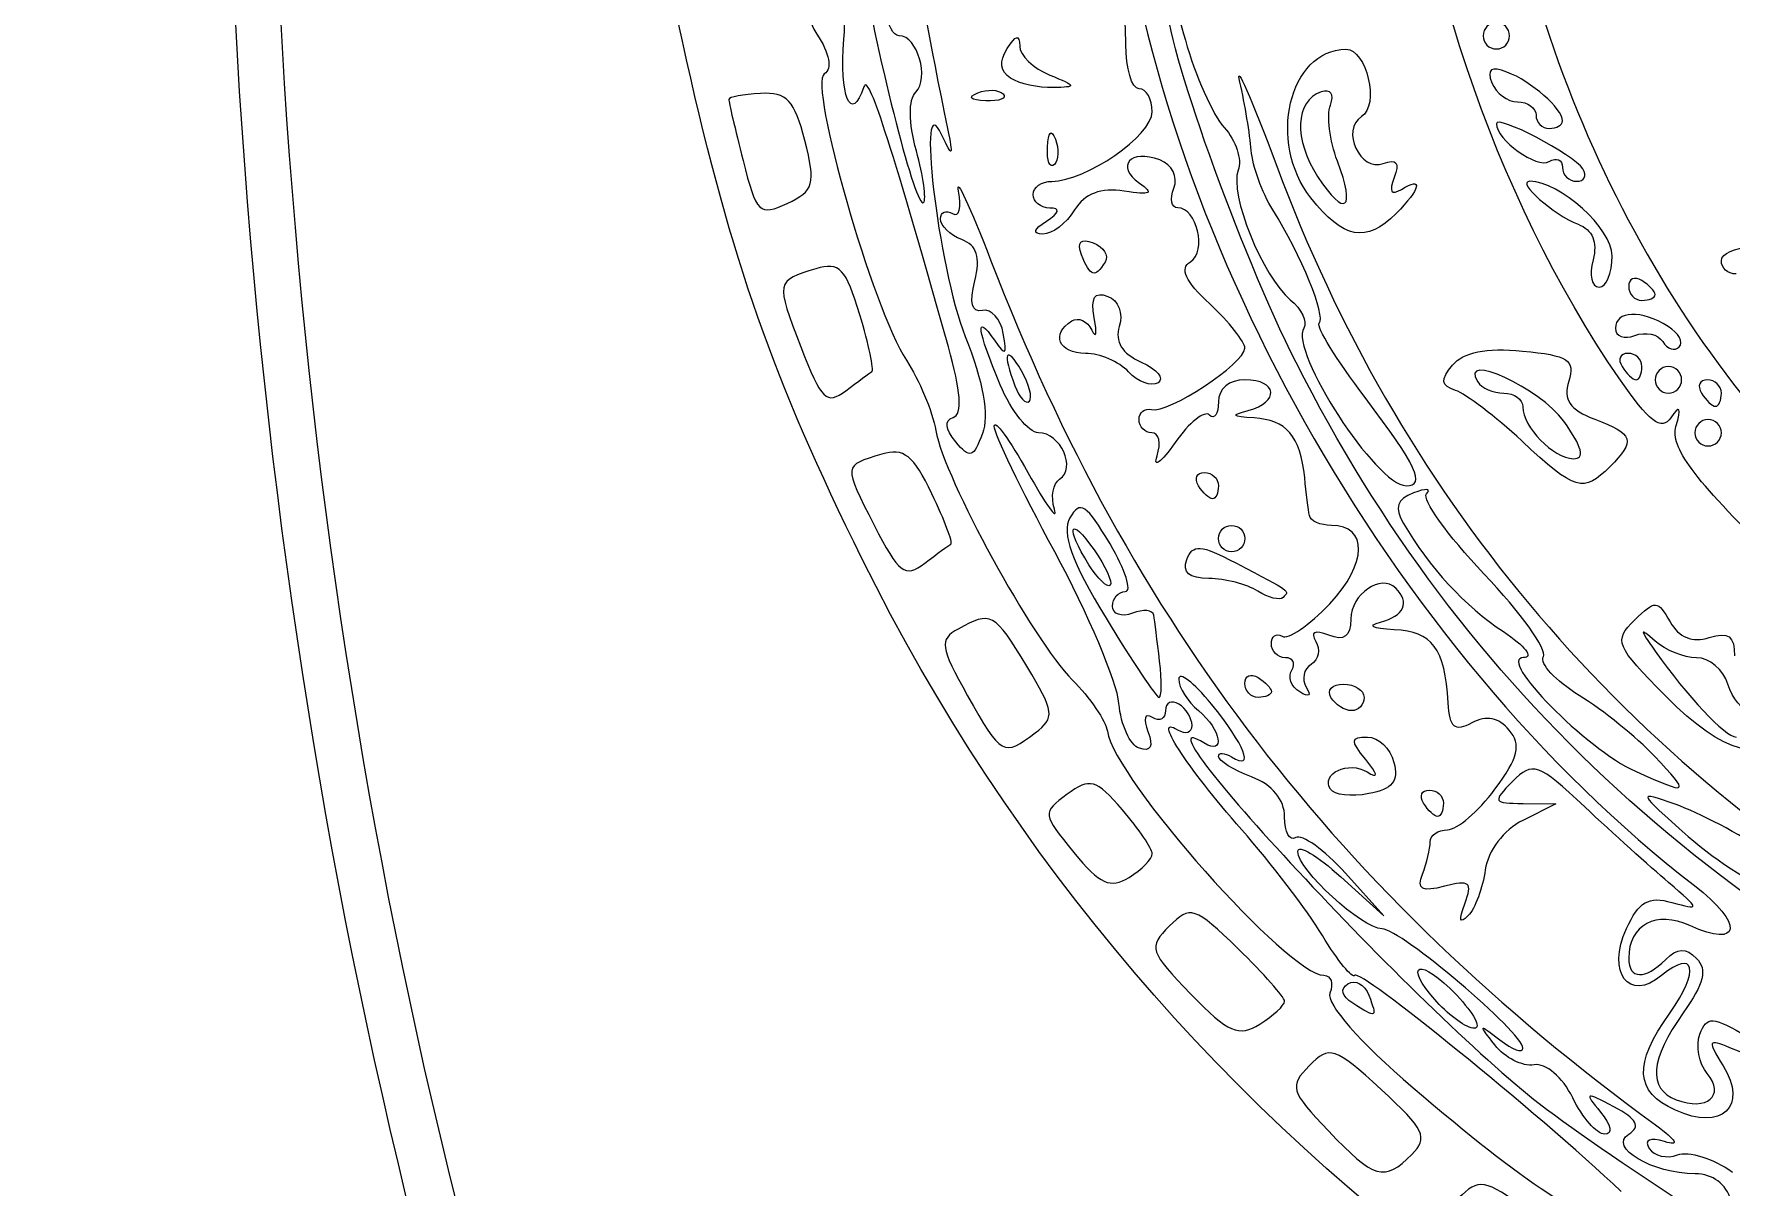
# Model space of a CAD drawing. Header units: millimetres. Extents: x 89 to 151, y 168 to 272.
# Drawn here: x 88.67 to 109.55, y 203.12 to 217.31 of the extents above; entities that cross this region are included whole.
import ezdxf

# ---------------------------------------------------------------- set-up
doc = ezdxf.new("R2010")
doc.units = ezdxf.units.MM
doc.layers.add('Layer_1', color=7, linetype='CONTINUOUS')

msp = doc.modelspace()

# ---------------------------------------------------------------- linework, layer by layer
at = {"layer": 'Layer_1', "color": 7}
for points in [[(106.82512, 217.287912)], [(100.68748, 216.765479)], [(100.28199, 216.584976)], [(107.4764, 216.241205)], [(98.155096, 215.999747)], [(104.70666, 215.746557)], [(107.72702, 215.649341)], [(104.38025, 215.293251)], [(101.55942, 214.593018)], [(108.08698, 214.578221)], [(108.61614, 214.103228)], [(108.77407, 213.71214)], [(100.82083, 213.164509)], [(108.45314, 213.217317)], [(98.980556, 213.155409)], [(102.13783, 213.153014)], [(108.94161, 213.054496)], [(109.43008, 212.891678)], [(107.49061, 212.546526)], [(109.43007, 212.403215)], [(100.01194, 212.291651)], [(106.97447, 212.30364)], [(102.99908, 211.751937)], [(103.24332, 211.100651)], [(99.953146, 211.034426)], [(101.64967, 210.780211)], [(103.72707, 210.455731)], [(103.56896, 209.319234)], [(104.6273, 209.146803)], [(108.74595, 209.16116)], [(100.98876, 208.710581)], [(108.6069, 208.424307)], [(104.62068, 208.017634)], [(105.76704, 207.844226)], [(102.42924, 207.223003)], [(104.05747, 205.40911)], [(104.89491, 205.38406)], [(105.92902, 205.402914)], [(105.62083, 203.522755)]]:
    msp.add_lwpolyline(points, close=True, dxfattribs=at)
for points in [[(101.13931, 215.917447), (101.13951, 215.917449)], [(99.527356, 215.873367), (99.527636, 215.873378)], [(102.51971, 209.594565), (102.51944, 209.594561)], [(106.99412, 207.841799), (107.39535, 207.839399), (106.98831, 207.634197)], [(104.74949, 206.938504), (105.27865, 206.460283), (104.80599, 206.983662)]]:
    msp.add_lwpolyline(points, dxfattribs=at)
at = {"layer": 'Layer_1', "color": 1}
msp.add_open_spline([(93.315524, 241.001878), (88.672094, 222.318158), (91.238767, 200.812267), (99.818707, 186.512367)], degree=3, dxfattribs=at)
at = {"layer": 'Layer_1', "color": 7}
for points in [[(93.829234, 240.647235), (89.271868, 222.309809), (91.790969, 201.20252), (100.211883, 187.167662)], [(97.783756, 222.807405), (97.682846, 220.348354), (97.913916, 217.905818), (98.304046, 217.308033)], [(96.699596, 216.992186), (96.372496, 218.452686), (96.324676, 219.096734), (96.332966, 221.928268)], [(99.18175, 221.346168), (99.28685, 219.603429), (99.4737, 218.269276), (99.90984, 216.148112)], [(108.16961, 213.077287), (106.63634, 215.311666), (105.6039, 218.374256), (105.49858, 221.000553)], [(106.57498, 220.576175), (107.00948, 216.929936), (108.61252, 213.643321), (111.06308, 211.374471)], [(98.63639, 217.247155), (98.67329, 217.672525), (98.59979, 218.936425), (98.47295, 220.05582)], [(101.99391, 219.485827), (102.42315, 214.940038), (105.35553, 209.717977), (109.09977, 206.831485)], [(98.838186, 218.253735), (99.063686, 216.936687), (99.525576, 215.144405), (99.616156, 215.234978)], [(102.10373, 217.186059), (102.10373, 217.488295), (102.05963, 217.955753), (102.00583, 218.224852)], [(102.60659, 217.718982), (102.61459, 217.884877), (102.71838, 217.666782), (102.83725, 217.234335)], [(99.317736, 217.287859), (99.237736, 217.287859), (99.173456, 217.416079), (99.174816, 217.572797)], [(104.19957, 213.265756), (103.51172, 214.626036), (102.58267, 217.223262), (102.60659, 217.718982)], [(106.6623, 217.450734), (106.5728, 217.450734), (106.49948, 217.377464), (106.49948, 217.287912)], [(106.82512, 217.287912), (106.82512, 217.377462), (106.75192, 217.450734), (106.6623, 217.450734)], [(98.304046, 217.308033), (98.460596, 217.06819), (98.495126, 216.882585), (98.394946, 216.81957)], [(98.88224, 216.660458), (98.72571, 216.190889), (98.57579, 216.54864), (98.63639, 217.247155)], [(99.520636, 216.594115), (99.691766, 216.765242), (99.538836, 217.287859), (99.317736, 217.287859)], [(100.68749, 216.765478), (100.5589, 216.847208), (100.54422, 216.971092), (100.64429, 217.129333)], [(100.64429, 217.129333), (100.75201, 217.299652), (100.79674, 217.308692), (100.79851, 217.160493)], [(100.79851, 217.160493), (100.79951, 217.04567), (100.96586, 216.885455), (101.16736, 216.804465)], [(102.26655, 216.636537), (102.17695, 216.636537), (102.10373, 216.883821), (102.10373, 217.186059)], [(102.83725, 217.234335), (102.95612, 216.801885), (103.17111, 216.317911), (103.31506, 216.158838)], [(106.49948, 217.287912), (106.49948, 217.198362), (106.57268, 217.125092), (106.6623, 217.125092)], [(106.6623, 217.125092), (106.7519, 217.125092), (106.82512, 217.198362), (106.82512, 217.287912)], [(98.857026, 210.856425), (97.772276, 213.049154), (97.250066, 214.534329), (96.699596, 216.992186)], [(103.50717, 216.718038), (103.44507, 216.986693), (103.64933, 216.521353), (103.96111, 215.68395)], [(104.38017, 215.293251), (103.84206, 215.977355), (104.11006, 217.113065), (104.81183, 217.122547)], [(104.81183, 217.122547), (105.06577, 217.125947), (105.22728, 216.430169), (105.0045, 216.292487)], [(98.394946, 216.81957), (98.197996, 216.695693), (98.991686, 213.926002), (99.404816, 213.295483)], [(99.92193, 213.461976), (99.18267, 216.074194), (98.93786, 216.827323), (98.88224, 216.660458)], [(99.84084, 216.066692), (99.52363, 216.742895), (99.79174, 214.432944), (100.1286, 213.587426)], [(101.20806, 216.649383), (101.02895, 216.645083), (100.79469, 216.697313), (100.68748, 216.765479)], [(101.16736, 216.804465), (101.50261, 216.669707), (101.50606, 216.656547), (101.20806, 216.649383)], [(103.64699, 215.878824), (103.63219, 216.071736), (103.56929, 216.449382), (103.50717, 216.718038)], [(106.79269, 216.840974), (106.59464, 216.915934), (106.54178, 216.878654), (106.6066, 216.709747)], [(106.6066, 216.709747), (106.6565, 216.579979), (106.7992, 216.473807), (106.92394, 216.473807)], [(107.4764, 216.241206), (107.4764, 216.390803), (107.09266, 216.727437), (106.79269, 216.840974)], [(97.219056, 216.505247), (97.218996, 216.477737), (97.298456, 216.139538), (97.395596, 215.753691)], [(97.610916, 216.577797), (97.395456, 216.565467), (97.219116, 216.532757), (97.219056, 216.505247)], [(98.155096, 215.999747), (98.029666, 216.494044), (97.933326, 216.596344), (97.610916, 216.577797)], [(99.527636, 215.873378), (99.431036, 216.223105), (99.428536, 216.501559), (99.520636, 216.594115)], [(100.38039, 216.486606), (100.19071, 216.494506), (100.15213, 216.533006), (100.28199, 216.584976)], [(100.28202, 216.584976), (100.39958, 216.632016), (100.53999, 216.626226), (100.59409, 216.572116)], [(100.59409, 216.572116), (100.64819, 216.518016), (100.55199, 216.479536), (100.38039, 216.486606)], [(102.42834, 216.3516), (102.4289, 216.508315), (102.35604, 216.636537), (102.26655, 216.636537)], [(104.50535, 216.595985), (104.18648, 216.489808), (104.16739, 216.008895), (104.46405, 215.556106)], [(104.62081, 216.434029), (104.67331, 216.570831), (104.62581, 216.636356), (104.50535, 216.595985)], [(101.19503, 215.496788), (101.61323, 215.496788), (102.42729, 216.061016), (102.42834, 216.3516)], [(104.70661, 215.746557), (104.61091, 215.998299), (104.57227, 216.307662), (104.62081, 216.434029)], [(105.0045, 216.292487), (104.74557, 216.132454), (104.9889, 215.607352), (105.27166, 215.715874)], [(107.727, 215.649332), (107.61757, 215.826388), (106.6623, 216.325311), (106.6623, 216.205406)], [(106.92394, 216.473807), (107.04873, 216.473807), (107.15076, 216.400537), (107.15076, 216.310986)], [(107.15076, 216.310986), (107.15076, 216.221436), (107.22396, 216.148165), (107.31358, 216.148165)], [(99.90984, 216.148112), (99.98224, 215.795737), (99.97294, 215.784801), (99.84084, 216.066692)], [(101.13951, 215.917449), (101.14751, 216.107127), (101.18591, 216.145709), (101.23791, 216.015819)], [(103.31506, 216.158838), (103.45903, 215.999765), (103.53612, 215.763558), (103.48637, 215.633933)], [(106.6623, 216.205406), (106.6623, 216.008085), (107.16436, 215.648834), (107.31233, 215.740281)], [(107.31358, 216.148165), (107.40308, 216.148165), (107.4764, 216.190035), (107.4764, 216.241205)], [(97.939896, 215.225657), (98.270426, 215.381642), (98.292156, 215.459805), (98.155096, 215.999747)], [(101.22481, 215.703744), (101.17071, 215.649644), (101.13221, 215.745814), (101.13931, 215.917447)], [(101.23791, 216.015819), (101.28501, 215.898279), (101.27911, 215.757849), (101.22481, 215.703744)], [(102.52065, 215.759765), (102.15941, 215.898382), (101.97144, 215.683885), (102.27125, 215.475191)], [(103.91235, 215.146128), (103.78114, 215.356198), (103.66179, 215.685911), (103.64699, 215.878824)], [(97.395596, 215.753691), (97.559876, 215.101279), (97.597986, 215.064301), (97.939896, 215.225657)], [(99.616156, 215.234978), (99.653856, 215.272638), (99.613156, 215.559918), (99.527356, 215.873367)], [(102.69559, 215.414007), (102.74939, 215.554088), (102.67529, 215.700413), (102.52065, 215.759765)], [(103.96111, 215.68395), (105.45629, 211.668032), (108.1084, 208.490736), (111.83003, 206.256775)], [(104.46405, 215.556106), (104.80362, 215.03788), (104.93646, 215.142165), (104.70666, 215.746557)], [(105.27166, 215.715874), (105.43591, 215.778904), (105.47603, 215.727164), (105.40545, 215.543237)], [(107.31233, 215.740281), (107.40263, 215.796041), (107.4764, 215.764081), (107.4764, 215.669261)], [(107.4764, 215.669261), (107.4764, 215.574421), (107.5539, 215.49683), (107.64882, 215.49683)], [(100.046786, 215.374457), (100.006486, 215.576071), (100.185436, 215.191507), (100.444476, 214.51987)], [(100.96399, 215.333967), (100.96399, 215.423517), (101.06791, 215.496788), (101.19503, 215.496788)], [(102.27125, 215.475191), (102.45527, 215.347115), (102.41219, 215.324072), (102.08541, 215.375771)], [(103.48637, 215.633933), (103.37511, 215.343852), (103.78516, 214.32502), (104.12763, 214.040783)], [(105.40545, 215.543237), (105.33825, 215.368298), (105.36835, 215.319902), (105.49515, 215.398318)], [(105.49515, 215.398318), (105.7667, 215.566142), (105.7306, 215.402218), (105.42985, 215.101406)], [(107.0733, 215.496821), (106.90075, 215.496821), (107.36697, 215.082152), (107.66728, 214.968502)], [(108.08698, 214.578221), (108.08698, 214.916555), (107.44665, 215.496821), (107.0733, 215.496821)], [(107.64882, 215.49683), (107.74372, 215.49683), (107.77885, 215.56547), (107.72702, 215.649341)], [(99.972386, 215.099128), (100.053586, 215.048938), (100.08707, 215.172838), (100.046786, 215.374457)], [(101.16752, 215.168652), (101.0556, 215.169952), (100.96399, 215.244412), (100.96399, 215.333967)], [(102.08541, 215.375771), (101.79712, 215.421381), (101.59991, 215.346781), (101.47345, 215.144286)], [(102.74269, 215.171147), (102.66549, 215.171147), (102.64429, 215.280434), (102.69559, 215.414007)], [(105.42985, 215.101406), (105.06136, 214.732911), (104.78066, 214.784218), (104.38025, 215.293251)], [(99.824756, 215.035358), (99.824756, 215.120608), (99.891156, 215.149302), (99.972386, 215.099128)], [(101.47345, 215.144286), (101.37084, 214.979956), (101.19589, 214.846625), (101.08472, 214.847996)], [(101.12682, 215.008325), (101.28964, 215.113543), (101.30321, 215.166991), (101.16752, 215.168652)], [(102.89817, 214.50772), (103.10423, 214.635074), (102.97857, 215.171147), (102.74269, 215.171147)], [(104.48369, 213.752191), (104.56909, 213.837581), (104.26284, 214.584743), (103.91235, 215.146128)], [(100.08626, 214.779999), (99.942426, 214.835189), (99.824756, 214.950102), (99.824756, 215.035358)], [(101.08472, 214.847996), (100.95179, 214.849596), (100.96623, 214.904536), (101.12682, 215.008325)], [(107.66728, 214.968502), (107.84694, 214.900522), (107.90972, 214.751271), (107.85182, 214.529854)], [(100.2457, 214.272986), (100.3184, 214.562872), (100.2727, 214.708468), (100.08626, 214.779999)], [(101.55942, 214.593017), (101.49902, 214.750401), (101.54762, 214.798932), (101.70388, 214.738777)], [(101.70388, 214.738777), (101.83312, 214.689177), (101.89835, 214.583005), (101.84879, 214.502838)], [(109.43044, 214.519903), (109.43044, 214.609453), (109.59599, 214.682723), (109.79832, 214.682723)], [(98.291446, 214.420815), (97.797436, 214.269348), (97.797396, 214.269132), (98.106956, 213.458543)], [(98.831906, 213.855316), (98.661316, 214.424674), (98.580346, 214.509393), (98.291446, 214.420815)], [(100.444476, 214.51987), (102.162926, 210.064099), (104.730646, 206.72492), (108.621076, 203.886635)], [(101.84879, 214.502838), (101.72401, 214.300923), (101.66436, 214.319508), (101.55942, 214.593018)], [(103.13689, 213.987569), (102.83618, 214.266261), (102.76354, 214.424516), (102.89817, 214.50772)], [(107.85182, 214.529854), (107.80352, 214.345272), (107.83672, 214.194251), (107.92552, 214.194251)], [(107.92552, 214.194251), (108.01432, 214.194251), (108.08698, 214.367038), (108.08698, 214.578221)], [(109.61067, 214.357082), (109.51147, 214.357082), (109.43044, 214.430352), (109.43044, 214.519903)], [(100.3408, 213.908157), (100.20751, 213.879877), (100.17666, 213.998157), (100.2457, 214.272986)], [(108.45332, 214.275658), (108.36372, 214.331008), (108.2905, 214.298698), (108.2905, 214.203858)], [(108.61614, 214.103228), (108.61614, 214.142728), (108.54294, 214.220308), (108.45332, 214.275658)], [(101.71672, 213.815732), (101.67022, 214.069545), (101.71728, 214.144818), (101.88258, 214.081386)], [(101.88258, 214.081386), (102.01389, 214.031006), (102.07493, 213.872147), (102.02429, 213.7126)], [(104.12763, 214.040783), (104.26615, 213.925829), (104.34067, 213.768954), (104.29321, 213.692178)], [(108.2905, 214.203858), (108.2905, 214.109018), (108.3637, 214.031428), (108.45332, 214.031428)], [(108.45332, 214.031428), (108.54282, 214.031428), (108.61614, 214.063748), (108.61614, 214.103228)], [(98.980556, 213.155409), (99.009156, 213.172029), (98.942256, 213.486988), (98.831906, 213.855316)], [(100.55952, 212.992958), (100.2741, 213.67609), (100.24573, 213.891707), (100.48722, 213.542948)], [(100.59718, 213.624348), (100.56468, 213.803451), (100.44929, 213.931165), (100.3408, 213.908157)], [(101.43839, 213.778608), (101.52029, 213.829228), (101.631, 213.778599), (101.68442, 213.666107)], [(101.68442, 213.666107), (101.73782, 213.553607), (101.75242, 213.620947), (101.71672, 213.815732)], [(103.56864, 213.442855), (103.56889, 213.522135), (103.3746, 213.767258), (103.13689, 213.987569)], [(108.77407, 213.71214), (108.44743, 213.918714), (108.1275, 213.906948), (108.1275, 213.68836)], [(100.1286, 213.587426), (100.35033, 213.030878), (100.42367, 212.617429), (100.34052, 212.392658)], [(100.48722, 213.542948), (100.6262, 213.342203), (100.64578, 213.356697), (100.59718, 213.624348)], [(101.60869, 213.38015), (101.2784, 213.38015), (101.1771, 213.617127), (101.43839, 213.778608)], [(102.02429, 213.7126), (101.96539, 213.527056), (102.05669, 213.378156), (102.29447, 213.272067)], [(104.29321, 213.692178), (104.11623, 213.405806), (105.18853, 211.75199), (105.5512, 211.75199)], [(105.04677, 212.837011), (104.69616, 213.299445), (104.44277, 213.711276), (104.48369, 213.752191)], [(108.1275, 213.68836), (108.1275, 213.58923), (108.23509, 213.549393), (108.36651, 213.59984)], [(108.36651, 213.59984), (108.49797, 213.65029), (108.65186, 213.61662), (108.70846, 213.52502)], [(108.91248, 213.45957), (108.96808, 213.51518), (108.90548, 213.62883), (108.77407, 213.71214)], [(98.106956, 213.458543), (98.355026, 212.808995), (98.424516, 212.74132), (98.659636, 212.920376)], [(99.98133, 212.591332), (100.09574, 212.629472), (100.07623, 212.916975), (99.92193, 213.461976)], [(100.82089, 213.164509), (100.62895, 213.494584), (100.5826, 213.388936), (100.73969, 212.979491)], [(102.13786, 213.153009), (102.0224, 213.277935), (101.78426, 213.38015), (101.60869, 213.38015)], [(102.42094, 212.688125), (102.62292, 212.634875), (103.56802, 213.256392), (103.56864, 213.442855)], [(106.12382, 213.236766), (106.25398, 213.394515), (106.53724, 213.451058), (106.98401, 213.408451)], [(107.49057, 212.546526), (107.20253, 212.951035), (106.19789, 213.411196), (106.43287, 213.030987)], [(106.98401, 213.408451), (107.55065, 213.354421), (107.6356, 213.298903), (107.55247, 213.037019)], [(108.28071, 213.380138), (108.18581, 213.380138), (108.15357, 213.306868), (108.20891, 213.217317)], [(108.45314, 213.217317), (108.45314, 213.306867), (108.37564, 213.380138), (108.28071, 213.380138)], [(108.70846, 213.52502), (108.76516, 213.43342), (108.85689, 213.403978), (108.91248, 213.45957)], [(99.404816, 213.295483), (99.561036, 213.057053), (99.724186, 212.667157), (99.767356, 212.429047)], [(100.91743, 212.791141), (100.95923, 212.833061), (100.91643, 213.001078), (100.82083, 213.164509)], [(102.29447, 213.272067), (102.49201, 213.183937), (102.5848, 213.069976), (102.50069, 213.018842)], [(113.96645, 204.320981), (109.42648, 206.303207), (106.2486, 209.213593), (104.19957, 213.265756)], [(106.16042, 212.924041), (105.97921, 212.984961), (105.97139, 213.051893), (106.12382, 213.236766)], [(108.20891, 213.217317), (108.26431, 213.127767), (108.34184, 213.054496), (108.38134, 213.054496)], [(108.38134, 213.054496), (108.42084, 213.054496), (108.45314, 213.127766), (108.45314, 213.217317)], [(108.77878, 213.217317), (108.68918, 213.217317), (108.61596, 213.144047), (108.61596, 213.054496)], [(108.94161, 213.054496), (108.94161, 213.144046), (108.86831, 213.217317), (108.77878, 213.217317)], [(98.659636, 212.920376), (98.807546, 213.033021), (98.951966, 213.138787), (98.980556, 213.155409)], [(101.03057, 212.403199), (100.90697, 212.403199), (100.69505, 212.66859), (100.55952, 212.992958)], [(100.73969, 212.979491), (100.79549, 212.833976), (100.87551, 212.749218), (100.91743, 212.791141)], [(102.50069, 213.018842), (102.41659, 212.967712), (102.2533, 213.028042), (102.13783, 213.153014)], [(103.56912, 213.05447), (103.37373, 213.05447), (103.24348, 212.945919), (103.24348, 212.783101)], [(103.60982, 212.678242), (103.99987, 212.78018), (103.9702, 213.05447), (103.56912, 213.05447)], [(106.43287, 213.030987), (106.48027, 212.954377), (106.62455, 212.891687), (106.75358, 212.891687)], [(107.55247, 213.037019), (107.48007, 212.808874), (107.56297, 212.687953), (107.87273, 212.5702)], [(108.81011, 212.588823), (108.69228, 212.418865), (108.54362, 212.532273), (108.16961, 213.077287)], [(108.61596, 213.054496), (108.61596, 212.964946), (108.68916, 212.891675), (108.77878, 212.891675)], [(108.77878, 212.891675), (108.86828, 212.891675), (108.94161, 212.964945), (108.94161, 213.054496)], [(109.25764, 213.0545), (109.16274, 213.0545), (109.13049, 212.98123), (109.18584, 212.891678)], [(109.43007, 212.891678), (109.43007, 212.981228), (109.35257, 213.0545), (109.25764, 213.0545)], [(103.24348, 212.783101), (103.24348, 212.633848), (103.19398, 212.561169), (103.13365, 212.621592)], [(105.5512, 211.75199), (105.79925, 211.75199), (105.68805, 211.991202), (105.04677, 212.837011)], [(106.97453, 212.30364), (106.65357, 212.60223), (106.28723, 212.881412), (106.16042, 212.924041)], [(106.75358, 212.891687), (106.88256, 212.891687), (106.98821, 212.815317), (106.98821, 212.721994)], [(108.87201, 212.480154), (108.93831, 212.718991), (108.92111, 212.749015), (108.81011, 212.588823)], [(109.18584, 212.891678), (109.24124, 212.802128), (109.31879, 212.728857), (109.35828, 212.728857)], [(109.35828, 212.728857), (109.39778, 212.728857), (109.43008, 212.802127), (109.43008, 212.891678)], [(100.01193, 212.291665), (99.879736, 212.450947), (99.869226, 212.553954), (99.98133, 212.591332)], [(100.48603, 212.48461), (100.48903, 212.57416), (100.67475, 212.317718), (100.89974, 211.914736)], [(102.26653, 212.566007), (102.26653, 212.655557), (102.33593, 212.71051), (102.42094, 212.688125)], [(102.42424, 212.403185), (102.33754, 212.403185), (102.26653, 212.476455), (102.26653, 212.566007)], [(103.13365, 212.621592), (103.07335, 212.682012), (102.88233, 212.529372), (102.70944, 212.282381)], [(103.68162, 212.584902), (103.40615, 212.599492), (103.38979, 212.620762), (103.60982, 212.678242)], [(104.30432, 211.851884), (104.24882, 212.364094), (104.07906, 212.56386), (103.68162, 212.584902)], [(106.98821, 212.721994), (106.98821, 212.474035), (107.36136, 212.090945), (107.60988, 212.083774)], [(107.60988, 212.083774), (107.75848, 212.079474), (107.7218, 212.221835), (107.49061, 212.546526)], [(107.87273, 212.5702), (108.35356, 212.387391), (108.37939, 212.305805), (108.05812, 211.98454)], [(109.26725, 212.566036), (109.17775, 212.566036), (109.10443, 212.492766), (109.10443, 212.403215)], [(109.43007, 212.403215), (109.43007, 212.492765), (109.35687, 212.566036), (109.26725, 212.566036)], [(99.767356, 212.429047), (99.875596, 211.832244), (100.95933, 209.85214), (101.44494, 209.364029)], [(100.34052, 212.392658), (100.23017, 212.094494), (100.18667, 212.081109), (100.01194, 212.291651)], [(101.22948, 210.937809), (100.81803, 211.698998), (100.48348, 212.395058), (100.48603, 212.48461)], [(101.29003, 211.833324), (101.5004, 211.963342), (101.30053, 212.403199), (101.03057, 212.403199)], [(102.48854, 212.118247), (102.53994, 212.274962), (102.51114, 212.403185), (102.42424, 212.403185)], [(110.06559, 210.872581), (109.07436, 211.857995), (108.80143, 212.225602), (108.87201, 212.480154)], [(109.10443, 212.403215), (109.10443, 212.313665), (109.17763, 212.240393), (109.26725, 212.240393)], [(109.26725, 212.240393), (109.35685, 212.240393), (109.43007, 212.313663), (109.43007, 212.403215)], [(99.101356, 212.139985), (98.624866, 211.993956), (98.627016, 212.014127), (99.008056, 211.26718)], [(99.718906, 211.65159), (99.491806, 212.127831), (99.371676, 212.222832), (99.101356, 212.139985)], [(102.70944, 212.282381), (102.53654, 212.035393), (102.43713, 211.961532), (102.48854, 212.118247)], [(108.05812, 211.98454), (107.73334, 211.659758), (107.63567, 211.688518), (106.97447, 212.30364)], [(100.89974, 211.914736), (101.12471, 211.511753), (101.27114, 211.307916), (101.22513, 211.461762)], [(102.99909, 211.751937), (102.94369, 211.841487), (102.97599, 211.914758), (103.07089, 211.914758)], [(103.07089, 211.914758), (103.16579, 211.914758), (103.24331, 211.841488), (103.24331, 211.751937)], [(101.22513, 211.461762), (101.17903, 211.61561), (101.20833, 211.782813), (101.29003, 211.833324)], [(103.17151, 211.589115), (103.13201, 211.589115), (103.05447, 211.662385), (102.99908, 211.751937)], [(103.24331, 211.751937), (103.24331, 211.662387), (103.21101, 211.589115), (103.17151, 211.589115)], [(104.36242, 211.385561), (104.35062, 211.452731), (104.32492, 211.662571), (104.30432, 211.851884)], [(105.80384, 211.6531), (105.86774, 211.71696), (105.79484, 211.72137), (105.64295, 211.6629)], [(99.953166, 211.034426), (99.979466, 211.048676), (99.874066, 211.326403), (99.718906, 211.65159)], [(101.90991, 211.035038), (101.62176, 211.523429), (101.53991, 211.576987), (101.41708, 211.357512)], [(105.64295, 211.6629), (105.43791, 211.58421), (105.40627, 211.486824), (105.52119, 211.287948)], [(106.51025, 210.667318), (106.05787, 211.145643), (105.73998, 211.589245), (105.80384, 211.6531)], [(101.41708, 211.357512), (101.31054, 211.167169), (101.43348, 210.824806), (101.86132, 210.120565)], [(101.64965, 210.780211), (101.35805, 211.247133), (101.4098, 211.396592), (101.71315, 210.963535)], [(104.63254, 211.263443), (104.4954, 211.263443), (104.37385, 211.318393), (104.36242, 211.385561)], [(105.52119, 211.287948), (105.83219, 210.749617), (106.27678, 210.267404), (106.74928, 209.95595)], [(99.008056, 211.26718), (99.312196, 210.671045), (99.388206, 210.613735), (99.629996, 210.798276)], [(103.24332, 211.100651), (103.24332, 211.190201), (103.31652, 211.263473), (103.40614, 211.263473)], [(103.40614, 210.937831), (103.31664, 210.937831), (103.24332, 211.011101), (103.24332, 211.100651)], [(103.40614, 211.263473), (103.49574, 211.263473), (103.56896, 211.190203), (103.56896, 211.100651)], [(103.56896, 211.100651), (103.56896, 211.011101), (103.49576, 210.937831), (103.40614, 210.937831)], [(104.61274, 210.298855), (105.07813, 210.791943), (105.08783, 211.263443), (104.63254, 211.263443)], [(99.629996, 210.798276), (99.781506, 210.913899), (99.926936, 211.020173), (99.953146, 211.034426)], [(102.01945, 209.072502), (101.99645, 209.337232), (101.64093, 210.176619), (101.22948, 210.937809)], [(101.71315, 210.963535), (101.8566, 210.758716), (101.94542, 210.56257), (101.9105, 210.527659)], [(102.09813, 210.449377), (102.18473, 210.449377), (102.09913, 210.712924), (101.90991, 211.035038)], [(102.85327, 210.842027), (102.92757, 211.035539), (103.02321, 211.029105), (103.45874, 210.801327)], [(117.89723, 197.263831), (109.5538, 198.424111), (102.52503, 203.441875), (98.857026, 210.856425)], [(101.9105, 210.527659), (101.8756, 210.492739), (101.75822, 210.606399), (101.64967, 210.780211)], [(103.12632, 210.609701), (102.88271, 210.611401), (102.7938, 210.687041), (102.85327, 210.842027)], [(103.45874, 210.801327), (104.14579, 210.441998), (104.12183, 210.459514), (104.03914, 210.376821)], [(105.42556, 210.492407), (105.24471, 210.673266), (104.87161, 210.416647), (104.87161, 210.1114)], [(107.24089, 209.648971), (107.29139, 209.730741), (106.96263, 210.188993), (106.51025, 210.667318)], [(101.94081, 210.269135), (101.94081, 210.368265), (102.01161, 210.449377), (102.09813, 210.449377)], [(103.72707, 210.455734), (103.59533, 210.539044), (103.325, 210.60833), (103.12632, 210.609701)], [(104.03914, 210.376821), (103.99924, 210.336921), (103.85881, 210.372521), (103.72707, 210.455731)], [(105.23795, 210.073126), (105.52723, 210.148716), (105.60205, 210.315919), (105.42556, 210.492407)], [(102.18503, 210.182615), (102.05071, 210.131065), (101.94081, 210.170015), (101.94081, 210.269135)], [(104.02649, 209.898685), (104.09889, 209.853915), (104.36274, 210.033989), (104.61274, 210.298855)], [(108.36088, 210.097386), (108.61634, 210.349657), (108.64606, 210.348203), (108.80054, 210.075876)], [(100.88613, 209.531248), (100.48768, 210.191446), (100.44556, 210.214286), (100.04241, 209.988675)], [(101.86132, 210.120565), (102.18666, 209.584997), (102.47979, 209.146806), (102.51271, 209.146806)], [(102.44784, 210.159325), (102.43734, 210.223685), (102.31938, 210.234155), (102.18503, 210.182615)], [(102.51944, 209.594561), (102.49014, 209.840828), (102.45804, 210.094972), (102.44784, 210.159325)], [(104.87161, 210.1114), (104.87161, 209.89558), (104.79351, 209.83823), (104.60067, 209.912258)], [(105.40589, 209.979766), (105.13053, 209.991316), (105.0647, 210.027846), (105.23795, 210.073126)], [(108.74595, 209.161164), (108.12929, 209.784012), (108.10453, 209.844219), (108.36088, 210.097386)], [(108.80054, 210.075876), (108.90971, 209.883524), (109.07329, 209.817781), (109.27979, 209.883321)], [(100.04241, 209.988675), (99.806026, 209.856394), (99.817796, 209.772382), (100.15722, 209.168408)], [(103.89476, 209.807665), (103.89476, 209.902505), (103.95406, 209.943464), (104.02649, 209.898685)], [(104.60067, 209.912258), (104.42631, 209.979168), (104.36921, 209.952328), (104.4405, 209.836978)], [(104.4405, 209.836978), (104.5014, 209.738398), (104.4757, 209.610978), (104.3832, 209.553826)], [(106.06924, 209.082096), (106.02894, 209.751636), (105.8749, 209.960205), (105.40589, 209.979766)], [(106.74928, 209.95595), (107.01503, 209.780775), (107.12651, 209.636969), (106.997, 209.636378)], [(108.61605, 209.838784), (108.42098, 210.012733), (108.42105, 209.994988), (108.61647, 209.716665)], [(109.1264, 209.635256), (108.97124, 209.635256), (108.74158, 209.726846), (108.61605, 209.838784)], [(109.27979, 209.883321), (109.51797, 209.958911), (109.59335, 209.904561), (109.59335, 209.657199)], [(104.0672, 209.635235), (103.9723, 209.635235), (103.89476, 209.712835), (103.89476, 209.807665)], [(104.1459, 209.483665), (104.1975, 209.567025), (104.162, 209.635235), (104.0672, 209.635235)], [(106.997, 209.636378), (106.66152, 209.634778), (107.77002, 208.508088), (108.37222, 208.238508)], [(107.68197, 209.170919), (107.38883, 209.352083), (107.19034, 209.567205), (107.24089, 209.648971)], [(108.61647, 209.716665), (109.00283, 209.166439), (109.4808, 208.658327), (109.61205, 208.658327)], [(109.51186, 209.309614), (109.45506, 209.488718), (109.28156, 209.635256), (109.1264, 209.635256)], [(100.98873, 208.710581), (101.236, 208.898688), (101.22768, 208.965232), (100.88613, 209.531248)], [(102.51271, 209.146806), (102.54561, 209.146806), (102.54861, 209.348297), (102.51971, 209.594565)], [(103.15694, 209.065403), (102.93673, 209.334058), (102.75618, 209.47125), (102.75575, 209.370276)], [(103.56896, 209.319234), (103.56896, 209.414074), (103.64216, 209.446378), (103.73178, 209.391034)], [(104.2429, 209.214276), (104.13807, 209.279076), (104.09443, 209.400301), (104.1459, 209.483665)], [(104.3832, 209.553826), (104.2907, 209.496666), (104.26419, 209.370387), (104.3243, 209.273186)], [(101.44494, 209.364029), (101.66441, 209.143428), (101.85935, 208.858169), (101.87816, 208.73012)], [(102.75575, 209.370276), (102.7553, 209.269296), (102.86478, 209.095474), (102.99917, 208.983993)], [(103.73178, 209.146804), (103.64218, 209.146804), (103.56896, 209.224404), (103.56896, 209.319234)], [(103.73178, 209.391034), (103.82128, 209.335684), (103.8946, 209.258095), (103.8946, 209.218604)], [(103.8946, 209.218604), (103.8946, 209.179114), (103.8214, 209.146804), (103.73178, 209.146804)], [(104.3243, 209.273186), (104.39, 209.166826), (104.3576, 209.143378), (104.2429, 209.214276)], [(104.6273, 209.146803), (104.5719, 209.236353), (104.6409, 209.309625), (104.78051, 209.309625)], [(104.78051, 209.309625), (104.92012, 209.309625), (105.03435, 209.236355), (105.03435, 209.146803)], [(109.77667, 208.983972), (109.68787, 208.983972), (109.56871, 209.130511), (109.51186, 209.309614)], [(100.15722, 209.168408), (100.57287, 208.428854), (100.59931, 208.414301), (100.98876, 208.710581)], [(102.2715, 208.521116), (102.15591, 208.559656), (102.04249, 208.807773), (102.01945, 209.072502)], [(103.06437, 208.586978), (102.09606, 209.185426), (105.74169, 205.265324), (107.18954, 204.151226)], [(102.75549, 209.065351), (102.66589, 209.120701), (102.59267, 209.084061), (102.59267, 208.983951)], [(102.91831, 208.8019), (102.91831, 208.89145), (102.84511, 209.010004), (102.75549, 209.065351)], [(103.40621, 208.414117), (103.69391, 208.236315), (103.56897, 208.562734), (103.15694, 209.065403)], [(104.88114, 208.983983), (104.79694, 208.983983), (104.68264, 209.057253), (104.6273, 209.146803)], [(105.03435, 209.146803), (105.03435, 209.057253), (104.96545, 208.983983), (104.88114, 208.983983)], [(106.36061, 208.833833), (106.14843, 208.720335), (106.08787, 208.771923), (106.06924, 209.082096)], [(108.60688, 208.424317), (108.3913, 208.653784), (107.97509, 208.989755), (107.68197, 209.170919)], [(110.12751, 208.815484), (109.99425, 208.305919), (109.46046, 208.439479), (108.74595, 209.16116)], [(102.43171, 208.901391), (102.33661, 208.960161), (102.31388, 208.888401), (102.37621, 208.725961)], [(103.53151, 207.51854), (102.8371, 208.307397), (102.42913, 208.941406), (102.73925, 208.74974)], [(102.59267, 208.983951), (102.59267, 208.883824), (102.52027, 208.846675), (102.43171, 208.901391)], [(102.73925, 208.74974), (102.83775, 208.68887), (102.91831, 208.71234), (102.91831, 208.8019)], [(102.99917, 208.983993), (103.2795, 208.75133), (103.33382, 208.420425), (103.06437, 208.586978)], [(106.82033, 208.745893), (106.69201, 208.900464), (106.53966, 208.929613), (106.36061, 208.833833)], [(101.87816, 208.73012), (101.96436, 208.142825), (104.10709, 205.727504), (104.54191, 205.727504)], [(102.37621, 208.725961), (102.44651, 208.542727), (102.41161, 208.474418), (102.2715, 208.521116)], [(105.05516, 208.382845), (104.86394, 208.618581), (104.86707, 208.658331), (105.07676, 208.658331)], [(105.07676, 208.658331), (105.21161, 208.658331), (105.35846, 208.518679), (105.4031, 208.347991)], [(106.64399, 208.01662), (106.93466, 208.40977), (106.9718, 208.563383), (106.82033, 208.745893)], [(103.24339, 208.419717), (103.24339, 208.471987), (103.31659, 208.469487), (103.40621, 208.414117)], [(103.65045, 208.169906), (103.42657, 208.255026), (103.24339, 208.367439), (103.24339, 208.419717)], [(104.62076, 208.017632), (104.50097, 208.211431), (104.84115, 208.370167), (105.07506, 208.229633)], [(105.07506, 208.229633), (105.21335, 208.146553), (105.20696, 208.195663), (105.05516, 208.382845)], [(107.75085, 207.798958), (107.17371, 208.339233), (107.11027, 208.361586), (106.86114, 208.112458)], [(108.37222, 208.238508), (109.04129, 207.938986), (109.05365, 207.948768), (108.6069, 208.424307)], [(102.06291, 207.761812), (101.73372, 208.143033), (101.66466, 208.162598), (101.38179, 207.954786)], [(104.0575, 207.675863), (104.0575, 207.887947), (103.9049, 208.073165), (103.65045, 208.169906)], [(105.4031, 208.347991), (105.4633, 208.117834), (105.383, 208.018305), (105.09256, 207.962774)], [(101.38179, 207.954786), (101.07368, 207.728414), (101.07541, 207.713321), (101.46319, 207.2406)], [(105.09256, 207.962774), (104.87712, 207.921584), (104.66478, 207.946284), (104.62068, 208.017634)], [(105.76705, 207.844226), (105.71165, 207.933776), (105.74395, 208.007046), (105.83885, 208.007046)], [(105.83885, 208.007046), (105.93375, 208.007046), (106.01127, 207.933776), (106.01127, 207.844226)], [(106.06214, 207.518557), (106.17958, 207.518557), (106.44146, 207.742685), (106.64399, 208.01662)], [(106.86114, 208.112458), (106.61201, 207.863328), (106.6215, 207.844028), (106.99412, 207.841799)], [(108.86065, 207.833332), (108.38866, 208.001644), (108.39414, 207.988261), (109.02347, 207.436333)], [(102.42927, 207.223003), (102.42927, 207.286023), (102.26442, 207.528483), (102.06291, 207.761812)], [(105.93947, 207.681404), (105.89997, 207.681404), (105.82243, 207.754674), (105.76704, 207.844226)], [(106.01127, 207.844226), (106.01127, 207.754676), (105.97897, 207.681404), (105.93947, 207.681404)], [(108.77933, 206.870809), (108.55546, 207.061324), (108.09264, 207.478991), (107.75085, 207.798958)], [(110.7328, 206.663827), (110.73241, 206.827659), (109.47085, 207.615739), (108.86065, 207.833332)], [(104.19541, 207.421811), (104.11961, 207.374931), (104.0575, 207.489251), (104.0575, 207.675863)], [(106.98831, 207.634197), (106.75479, 207.516474), (106.55802, 207.257193), (106.52676, 207.026018)], [(104.52288, 206.215971), (104.33236, 206.529403), (103.88624, 207.115558), (103.53151, 207.51854)], [(104.80599, 206.983662), (104.54602, 207.271522), (104.27125, 207.468688), (104.19541, 207.421811)], [(104.22033, 207.251823), (104.22033, 207.342513), (104.45845, 207.201533), (104.74949, 206.938504)], [(105.75433, 206.973879), (105.80613, 207.108997), (105.84853, 207.286825), (105.84853, 207.369053)], [(105.84853, 207.369053), (105.84853, 207.451283), (105.94473, 207.518557), (106.06214, 207.518557)], [(109.02347, 207.436333), (109.38168, 207.122183), (109.89457, 206.798986), (110.16323, 206.718116)], [(101.46319, 207.2406), (101.78611, 206.846964), (101.91205, 206.7901), (102.1443, 206.93305)], [(102.1443, 206.93305), (102.30102, 207.0295), (102.42924, 207.159987), (102.42924, 207.223003)], [(105.25832, 206.299519), (105.00921, 206.302019), (104.22033, 207.025822), (104.22033, 207.251823)], [(106.02603, 206.823914), (105.74517, 206.750464), (105.68198, 206.785334), (105.75433, 206.973879)], [(106.27348, 206.608507), (106.37348, 206.870844), (106.33458, 206.904613), (106.02603, 206.823914)], [(106.52676, 207.026018), (106.49686, 206.80438), (106.4008, 206.549771), (106.31358, 206.460219)], [(108.26401, 206.303536), (108.41462, 206.634061), (108.53545, 206.703754), (108.82133, 206.624988)], [(108.82133, 206.624988), (109.17466, 206.527638), (109.17331, 206.535528), (108.77933, 206.870809)], [(109.09977, 206.831485), (109.7098, 206.36121), (109.67475, 206.052346), (109.04397, 206.339742)], [(103.48611, 206.05462), (102.94889, 206.575313), (102.89823, 206.59191), (102.6386, 206.33229)], [(106.31358, 206.460219), (106.20992, 206.353885), (106.19602, 206.405329), (106.27348, 206.608507)], [(109.04397, 206.339742), (108.62869, 206.528959), (108.29061, 206.349142), (108.29061, 205.939166)], [(102.6386, 206.33229), (102.37899, 206.07267), (102.39492, 206.022702), (102.90507, 205.496359)], [(106.98829, 204.832312), (106.98829, 205.021927), (105.4846, 206.297215), (105.25832, 206.299519)], [(108.69494, 205.725062), (108.29343, 205.391839), (108.01744, 205.762342), (108.26401, 206.303536)], [(104.92078, 205.727508), (104.89248, 205.682728), (104.7134, 205.90254), (104.52288, 206.215971)], [(108.79702, 205.264005), (109.16908, 205.786519), (109.10694, 206.06704), (108.69494, 205.725062)], [(108.74652, 205.922886), (108.89103, 206.067405), (108.98949, 206.070671), (109.12473, 205.935486)], [(104.05747, 205.40911), (104.05747, 205.45955), (103.80036, 205.750033), (103.48611, 206.05462)], [(105.92902, 205.402905), (105.49373, 205.883901), (105.72676, 205.959548), (106.17475, 205.482685)], [(108.29061, 205.939166), (108.29061, 205.674353), (108.49084, 205.667204), (108.74652, 205.922886)], [(109.12473, 205.935486), (109.25997, 205.800246), (109.21763, 205.626267), (108.96191, 205.267207)], [(104.54191, 205.727504), (104.62841, 205.727504), (104.66144, 205.629094), (104.61521, 205.508835)], [(104.83715, 205.624859), (104.92685, 205.680309), (105.0423, 205.616159), (105.09365, 205.48239)], [(108.19848, 203.068125), (107.15484, 204.050865), (104.97763, 205.817353), (104.92078, 205.727508)], [(110.17297, 205.337567), (109.68287, 205.214556), (109.53232, 205.419367), (109.82182, 205.815275)], [(102.90507, 205.496359), (103.36696, 205.019809), (103.493, 204.964872), (103.75256, 205.126974)], [(104.61521, 205.508835), (104.56531, 205.378804), (104.97992, 204.906973), (105.63796, 204.34491)], [(104.89485, 205.384055), (104.75902, 205.470125), (104.73677, 205.562861), (104.83715, 205.624859)], [(105.09365, 205.48239), (105.20151, 205.201233), (105.19145, 205.196205), (104.89491, 205.38406)], [(106.17475, 205.482685), (106.38474, 205.259159), (106.48188, 205.076273), (106.3906, 205.076273)], [(103.75256, 205.126974), (103.92026, 205.231707), (104.05747, 205.358665), (104.05747, 205.40911)], [(106.3906, 205.076273), (106.2993, 205.076273), (106.0916, 205.223262), (105.92902, 205.402914)], [(108.86512, 204.067674), (108.3636, 204.296177), (108.34468, 204.628716), (108.79702, 205.264005)], [(108.96191, 205.267207), (108.55034, 204.689201), (108.52149, 204.333372), (108.87521, 204.197646)], [(109.16656, 205.002752), (109.25446, 205.231825), (109.31761, 205.227887), (109.76154, 204.965662)], [(106.64365, 204.87063), (106.43913, 205.131292), (106.44463, 205.137148), (106.70335, 204.93425)], [(105.24381, 204.32348), (104.67086, 204.848547), (104.61112, 204.868291), (104.36127, 204.615123)], [(107.1256, 204.626398), (106.9844, 204.602828), (106.76752, 204.712738), (106.64365, 204.87063)], [(106.70335, 204.93425), (106.86007, 204.811345), (106.98829, 204.765473), (106.98829, 204.832312)], [(109.25726, 204.518819), (109.15334, 204.644034), (109.11257, 204.861803), (109.16656, 205.002752)], [(109.53658, 204.837141), (109.26503, 204.948527), (109.25665, 204.926801), (109.45108, 204.615446)], [(110.57845, 204.938778), (110.38288, 204.563333), (110.23844, 204.549243), (109.53658, 204.837141)], [(104.36127, 204.615123), (104.11216, 204.362711), (104.12869, 204.306268), (104.59578, 203.814395)], [(107.60123, 204.221494), (107.47763, 204.474271), (107.27051, 204.650591), (107.1256, 204.626398)], [(109.45108, 204.615446), (109.76388, 204.114566), (109.43558, 203.807715), (108.86512, 204.067674)], [(108.87521, 204.197646), (109.25267, 204.0528), (109.48319, 204.246586), (109.25726, 204.518819)], [(105.62083, 203.522755), (105.82898, 203.730915), (105.78237, 203.829925), (105.24381, 204.32348)], [(105.63796, 204.34491), (107.02875, 203.156965), (107.75165, 202.682205), (108.37282, 202.548865)], [(107.99402, 203.773745), (107.89832, 203.773745), (107.72163, 203.975227), (107.60123, 204.221494)], [(108.1093, 204.108535), (107.75512, 204.297305), (107.74062, 204.291681), (107.94442, 204.044625)], [(107.18954, 204.151226), (108.11031, 203.442715), (110.38789, 201.980265), (110.56291, 201.985165)], [(107.94442, 204.044625), (108.07732, 203.883515), (108.09742, 203.773745), (107.99402, 203.773745)], [(108.29083, 203.773735), (108.4412, 203.866635), (108.3916, 203.958045), (108.1093, 204.108535)], [(104.59578, 203.814395), (105.16082, 203.219385), (105.28276, 203.184685), (105.62083, 203.522755)], [(109.10948, 203.285275), (108.58366, 203.285275), (108.03255, 203.614105), (108.29083, 203.773735)], [(108.621076, 203.886635), (108.885686, 203.693595), (108.923376, 203.623025), (108.730776, 203.681245)], [(108.730776, 203.681245), (108.549376, 203.736045), (108.477966, 203.704245), (108.543716, 203.597845)], [(108.543716, 203.597845), (108.602216, 203.503245), (108.759196, 203.467675), (108.892596, 203.518845)], [(108.892596, 203.518845), (109.025986, 203.570045), (109.329976, 203.474345), (109.568116, 203.306155)], [(107.05356, 202.836095), (106.50832, 203.224045), (106.44858, 203.234345), (106.19458, 202.984215)], [(109.54622, 202.959625), (109.49422, 203.158445), (109.32413, 203.285275), (109.10948, 203.285275)]]:
    msp.add_open_spline(points, degree=3, dxfattribs=at)

doc.saveas('drawing.dxf')
